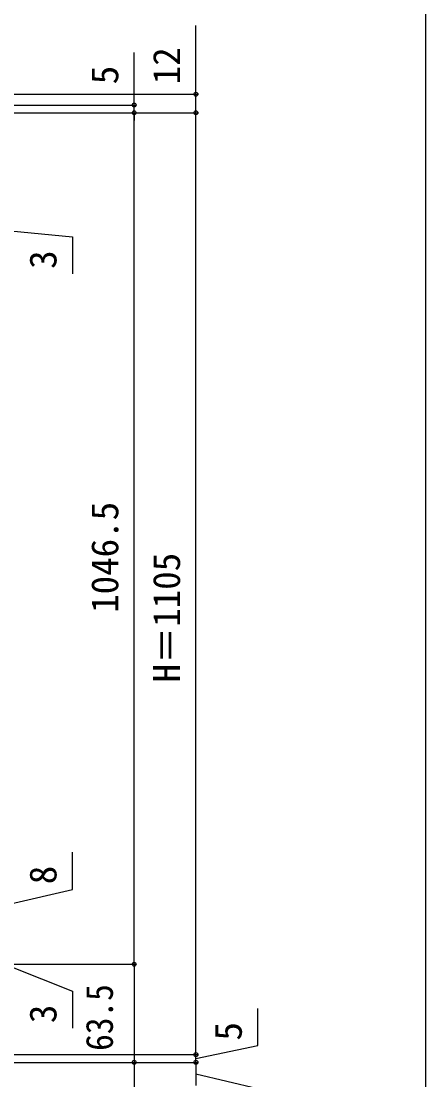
# Model space of a CAD drawing. Units: millimetres, scale not verified. Extents: x -1050 to 1050, y -1565 to 1555.
# Drawn here: x 788 to 1050, y 461 to 1146 of the extents above; entities that cross this region are included whole.
import ezdxf
from ezdxf.enums import TextEntityAlignment as Align

# ---------------------------------------------------------------- set-up
doc = ezdxf.new("R2010")
doc.units = ezdxf.units.MM
doc.header["$LTSCALE"] = 8
doc.layers.add('0-6_YKK_D', color=6, linetype='Continuous')
doc.layers.add('0-7_YKK_ZWAK', color=7, linetype='Continuous')
doc.styles.add('ＭＳ ゴシック', font='')
doc.styles.get('ＭＳ ゴシック').set_extended_font_data('MS Gothic')

msp = doc.modelspace()

# ---------------------------------------------------------------- linework, layer by layer
at = {"layer": '0-6_YKK_D'}
for p, q in [((861.089, 1091.902), (861.089, 1126.011)), ((624.589, 1098.902), (902.089, 1098.902)), ((662.089, 1091.902), (862.089, 1091.902)), ((861.089, 1086.899), (861.089, 1091.902)), ((658.983, 1086.899), (862.089, 1086.899)), ((658.983, 1086.899), (862.089, 1086.899)), ((658.983, 1086.899), (902.089, 1086.899)), ((659.195, 1086.899), (902.089, 1086.899)), ((861.089, 1086.899), (861.089, 1081.799)), ((861.089, 535.902), (861.089, 1086.899)), ((901.089, 477.402), (901.089, 1086.899)), ((661.291, 535.902), (862.089, 535.902)), ((661.291, 535.902), (862.089, 535.902)), ((861.089, 535.902), (861.089, 472.402)), ((901.089, 477.402), (901.089, 482.502)), ((769.878, 477.402), (902.089, 477.402)), ((769.878, 477.402), (902.089, 477.402)), ((901.089, 472.402), (901.089, 477.402)), ((901.089, 472.402), (901.089, 477.402)), ((661.089, 472.402), (862.089, 472.402)), ((661.089, 472.402), (902.089, 472.402)), ((661.289, 472.402), (862.089, 472.402)), ((710.484, 472.402), (902.089, 472.402)), ((861.089, 472.402), (861.089, 327.402)), ((901.089, 472.402), (901.089, 467.302)), ((901.089, 472.402), (901.089, 457.402))]:
    msp.add_line(p, q, dxfattribs=at)
for points in [[(901.089, 1086.899), (901.089, 1098.902), (901.089, 1143.457)], [(781.089, 1010.402), (821.089, 1006.576), (821.089, 982.667)], [(781.089, 574.902), (821.089, 584.29), (821.089, 608.472)], [(781.089, 534.402), (821.089, 518.457), (821.089, 494.548)], [(901.089, 474.902), (941.089, 483.256), (941.089, 507.165)], [(901.089, 464.902), (941.089, 455.542), (941.089, 416.087)]]:
    msp.add_lwpolyline(points, dxfattribs=at)
for centre in [(901.089, 1098.902), (861.089, 1091.902), (861.089, 1086.899), (901.089, 1086.899), (861.089, 535.902), (861.089, 535.902), (861.089, 472.402), (861.089, 472.402), (901.089, 477.402), (901.089, 472.402), (901.089, 472.402)]:
    msp.add_circle(centre, 1.275, dxfattribs=at)
at = {"layer": '0-7_YKK_ZWAK'}
msp.add_lwpolyline([(-1050, -1564.7), (1050, -1564.7), (1050, 1495.3)], dxfattribs=at)

# ---------------------------------------------------------------- texts
at = {"layer": '0-6_YKK_D', "style": 'ＭＳ ゴシック'}
for s, p in [('12', (896.089, 1105.32)), ('5', (856.089, 1105.33)), ('3', (816.089, 985.894)), ('1046.5', (856.089, 763.265)), ('H＝1105', (896.089, 718.265)), ('8', (816.089, 587.653)), ('3', (816.089, 497.775)), ('5', (936.089, 486.483))]:
    msp.add_text(s, height=17.6, rotation=90, dxfattribs=at).set_placement(p, align=Align.BOTTOM_LEFT)
at = {"layer": '0-6_YKK_D', "style": 'ＭＳ ゴシック', "width": 0.9}
msp.add_text('63.5', height=17.6, rotation=90, dxfattribs=at).set_placement((852.617, 479.855), align=Align.BOTTOM_LEFT)

doc.saveas('drawing.dxf')
